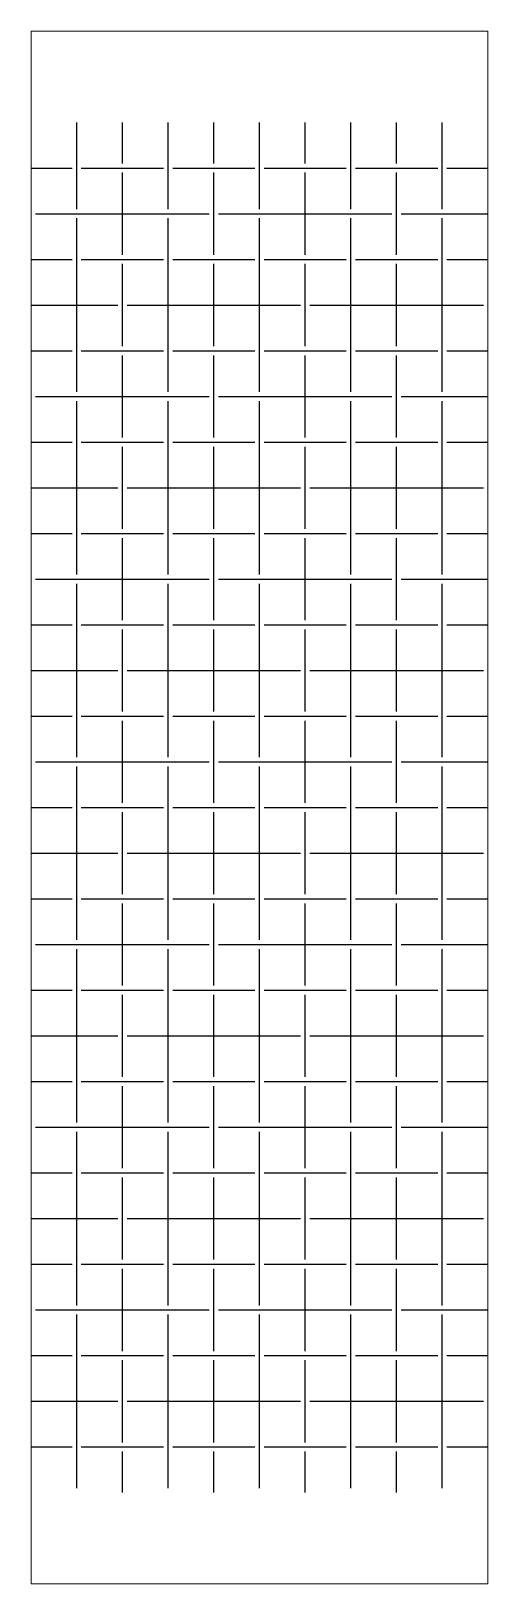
# Model space of a CAD drawing. Header units: metres. Extents: x 0 to 100, y -20 to 320.
import ezdxf

# ---------------------------------------------------------------- set-up
doc = ezdxf.new("R2010")
doc.units = ezdxf.units.M

msp = doc.modelspace()

# ---------------------------------------------------------------- linework, layer by layer
at = {"lineweight": 0}
for p, q in [((0, -20), (0, 320)), ((0, 320), (100, 320)), ((100, -20), (100, 320)), ((0, -20), (100, -20))]:
    msp.add_line(p, q, dxfattribs=at)
for p, q in [((10, 281), (10, 300)), ((20, 291), (20, 300)), ((30, 281), (30, 300)), ((40, 291), (40, 300)), ((50, 281), (50, 300)), ((60, 291), (60, 300)), ((70, 281), (70, 300)), ((80, 291), (80, 300)), ((90, 281), (90, 300)), ((0, 290), (9, 290)), ((11, 290), (29, 290)), ((20, 271), (20, 289)), ((31, 290), (49, 290)), ((40, 271), (40, 289)), ((51, 290), (69, 290)), ((60, 271), (60, 289)), ((71, 290), (89, 290)), ((80, 271), (80, 289)), ((91, 290), (100, 290)), ((1, 280), (39, 280)), ((10, 241), (10, 279)), ((30, 241), (30, 279)), ((41, 280), (79, 280)), ((50, 241), (50, 279)), ((70, 241), (70, 279)), ((81, 280), (100, 280)), ((90, 241), (90, 279)), ((0, 270), (9, 270)), ((11, 270), (29, 270)), ((20, 251), (20, 269)), ((31, 270), (49, 270)), ((40, 251), (40, 269)), ((51, 270), (69, 270)), ((60, 251), (60, 269)), ((71, 270), (89, 270)), ((80, 251), (80, 269)), ((91, 270), (100, 270)), ((0, 260), (19, 260)), ((21, 260), (59, 260)), ((61, 260), (99, 260)), ((0, 250), (9, 250)), ((11, 250), (29, 250)), ((20, 231), (20, 249)), ((31, 250), (49, 250)), ((40, 231), (40, 249)), ((51, 250), (69, 250)), ((60, 231), (60, 249)), ((71, 250), (89, 250)), ((80, 231), (80, 249)), ((91, 250), (100, 250)), ((1, 240), (39, 240)), ((10, 201), (10, 239)), ((30, 201), (30, 239)), ((41, 240), (79, 240)), ((50, 201), (50, 239)), ((70, 201), (70, 239)), ((81, 240), (100, 240)), ((90, 201), (90, 239)), ((0, 230), (9, 230)), ((11, 230), (29, 230)), ((20, 211), (20, 229)), ((31, 230), (49, 230)), ((40, 211), (40, 229)), ((51, 230), (69, 230)), ((60, 211), (60, 229)), ((71, 230), (89, 230)), ((80, 211), (80, 229)), ((91, 230), (100, 230)), ((0, 220), (19, 220)), ((21, 220), (59, 220)), ((61, 220), (99, 220)), ((0, 210), (9, 210)), ((11, 210), (29, 210)), ((20, 191), (20, 209)), ((31, 210), (49, 210)), ((40, 191), (40, 209)), ((51, 210), (69, 210)), ((60, 191), (60, 209)), ((71, 210), (89, 210)), ((80, 191), (80, 209)), ((91, 210), (100, 210)), ((1, 200), (39, 200)), ((10, 161), (10, 199)), ((30, 161), (30, 199)), ((41, 200), (79, 200)), ((50, 161), (50, 199)), ((70, 161), (70, 199)), ((81, 200), (100, 200)), ((90, 161), (90, 199)), ((0, 190), (9, 190)), ((11, 190), (29, 190)), ((20, 171), (20, 189)), ((31, 190), (49, 190)), ((40, 171), (40, 189)), ((51, 190), (69, 190)), ((60, 171), (60, 189)), ((71, 190), (89, 190)), ((80, 171), (80, 189)), ((91, 190), (100, 190)), ((0, 180), (19, 180)), ((21, 180), (59, 180)), ((61, 180), (99, 180)), ((0, 170), (9, 170)), ((11, 170), (29, 170)), ((31, 170), (49, 170)), ((51, 170), (69, 170)), ((71, 170), (89, 170)), ((91, 170), (100, 170)), ((20, 151), (20, 169)), ((40, 151), (40, 169)), ((60, 151), (60, 169)), ((80, 151), (80, 169)), ((1, 160), (39, 160)), ((41, 160), (79, 160)), ((81, 160), (100, 160)), ((10, 121), (10, 159)), ((30, 121), (30, 159)), ((50, 121), (50, 159)), ((70, 121), (70, 159)), ((90, 121), (90, 159)), ((0, 150), (9, 150)), ((11, 150), (29, 150)), ((31, 150), (49, 150)), ((51, 150), (69, 150)), ((71, 150), (89, 150)), ((91, 150), (100, 150)), ((20, 131), (20, 149)), ((40, 131), (40, 149)), ((60, 131), (60, 149)), ((80, 131), (80, 149)), ((0, 140), (19, 140)), ((21, 140), (59, 140)), ((61, 140), (99, 140)), ((0, 130), (9, 130)), ((11, 130), (29, 130)), ((31, 130), (49, 130)), ((51, 130), (69, 130)), ((71, 130), (89, 130)), ((91, 130), (100, 130)), ((20, 111), (20, 129)), ((40, 111), (40, 129)), ((60, 111), (60, 129)), ((80, 111), (80, 129)), ((1, 120), (39, 120)), ((10, 81), (10, 119)), ((30, 81), (30, 119)), ((41, 120), (79, 120)), ((50, 81), (50, 119)), ((70, 81), (70, 119)), ((81, 120), (100, 120)), ((90, 81), (90, 119)), ((0, 110), (9, 110)), ((11, 110), (29, 110)), ((20, 91), (20, 109)), ((31, 110), (49, 110)), ((40, 91), (40, 109)), ((51, 110), (69, 110)), ((60, 91), (60, 109)), ((71, 110), (89, 110)), ((80, 91), (80, 109)), ((91, 110), (100, 110)), ((0, 100), (19, 100)), ((21, 100), (59, 100)), ((61, 100), (99, 100)), ((0, 90), (9, 90)), ((11, 90), (29, 90)), ((20, 71), (20, 89)), ((31, 90), (49, 90)), ((40, 71), (40, 89)), ((51, 90), (69, 90)), ((60, 71), (60, 89)), ((71, 90), (89, 90)), ((80, 71), (80, 89)), ((91, 90), (100, 90)), ((1, 80), (39, 80)), ((10, 41), (10, 79)), ((30, 41), (30, 79)), ((41, 80), (79, 80)), ((50, 41), (50, 79)), ((70, 41), (70, 79)), ((81, 80), (100, 80)), ((90, 41), (90, 79)), ((0, 70), (9, 70)), ((11, 70), (29, 70)), ((20, 51), (20, 69)), ((31, 70), (49, 70)), ((40, 51), (40, 69)), ((51, 70), (69, 70)), ((60, 51), (60, 69)), ((71, 70), (89, 70)), ((80, 51), (80, 69)), ((91, 70), (100, 70)), ((0, 60), (19, 60)), ((21, 60), (59, 60)), ((61, 60), (99, 60)), ((0, 50), (9, 50)), ((11, 50), (29, 50)), ((20, 31), (20, 49)), ((31, 50), (49, 50)), ((40, 31), (40, 49)), ((51, 50), (69, 50)), ((60, 31), (60, 49)), ((71, 50), (89, 50)), ((80, 31), (80, 49)), ((91, 50), (100, 50)), ((1, 40), (39, 40)), ((10, 1), (10, 39)), ((30, 1), (30, 39)), ((41, 40), (79, 40)), ((50, 1), (50, 39)), ((70, 1), (70, 39)), ((81, 40), (100, 40)), ((90, 1), (90, 39)), ((0, 30), (9, 30)), ((11, 30), (29, 30)), ((20, 11), (20, 29)), ((31, 30), (49, 30)), ((40, 11), (40, 29)), ((51, 30), (69, 30)), ((60, 11), (60, 29)), ((71, 30), (89, 30)), ((80, 11), (80, 29)), ((91, 30), (100, 30)), ((0, 20), (19, 20)), ((21, 20), (59, 20)), ((61, 20), (99, 20)), ((0, 10), (9, 10)), ((11, 10), (29, 10)), ((20, 0), (20, 9)), ((31, 10), (49, 10)), ((40, 0), (40, 9)), ((51, 10), (69, 10)), ((60, 0), (60, 9)), ((71, 10), (89, 10)), ((80, 0), (80, 9)), ((91, 10), (100, 10))]:
    msp.add_line(p, q)

doc.saveas('drawing.dxf')
